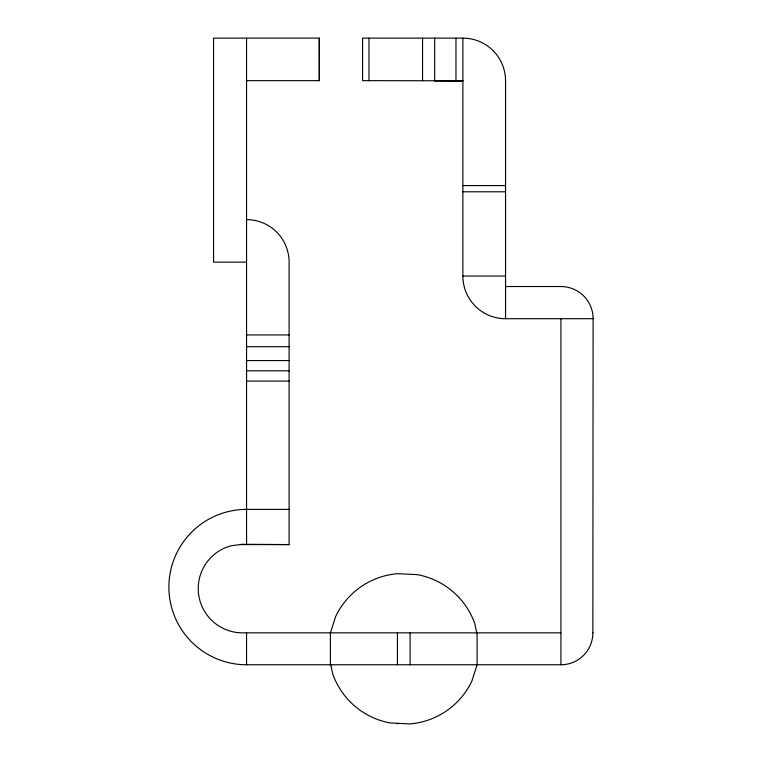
<?xml version="1.0" encoding="UTF-8"?>
<svg xmlns="http://www.w3.org/2000/svg" width="762" height="762" viewBox="0 0 762 762"><rect width="100%" height="100%" fill="white"/><g stroke="black" fill="none" stroke-linecap="round" stroke-linejoin="round"><path stroke-width="1.14" d="M289.103 509.387L246.564 509.387A77.686 77.686 0 0 0 168.888 587.073A77.686 77.686 0 0 0 246.564 664.759L560.937 664.759A31.918 31.918 0 0 0 592.855 632.841L593.112 632.584M592.855 632.841L593.112 318.707L505.549 318.707L505.549 80.791A42.662 42.662 0 0 0 462.877 38.129L362.588 38.129L362.588 80.658L462.877 80.791L434.683 80.658M246.564 80.658L319.307 80.658L319.307 38.1L213.56 38.129L213.56 262.157L246.564 262.157M462.877 185.604L505.549 185.604M462.877 191.795L505.549 191.795M462.877 38.129L462.877 276.044L505.549 276.044M505.549 286.531L560.937 286.531A32.175 32.175 0 0 1 593.112 318.707M246.564 334.947L289.103 334.947M246.564 346.7L289.103 346.7M246.564 360.569L289.103 360.569M246.564 370.827L289.103 370.827M246.564 381.086L289.103 381.086M240.211 544.582L289.103 544.582L289.103 262.157A42.539 42.539 0 0 0 246.564 219.618M560.937 632.841L242.487 632.841A44.282 44.282 0 0 1 231.029 545.792L242.487 544.278L289.103 544.582M434.683 80.753L462.877 80.791M476.755 632.841L474.65 623.23A75.371 75.371 0 0 0 417.062 574.615L397.412 573.7A75.371 75.371 0 0 0 335.537 616.744L330.413 632.841L330.413 664.759M330.756 664.759L332.851 674.36A75.371 75.371 0 0 0 390.439 722.986L410.099 723.9A75.371 75.371 0 0 0 471.964 680.857L477.098 664.759L477.098 632.841M319.24 38.129L319.307 80.658M560.937 318.707L560.937 664.759M455.971 38.129L455.971 80.658M434.683 38.129L434.683 80.791M422.567 38.129L422.567 80.658M410.099 632.841L410.099 664.759M397.412 632.841L397.412 664.759M397.412 723.309L397.412 723.9M368.97 38.129L368.97 80.658M246.564 38.129L246.564 544.306M246.564 632.841L246.564 664.759M505.549 318.707A42.662 42.662 0 0 1 462.877 276.044"/></g></svg>
